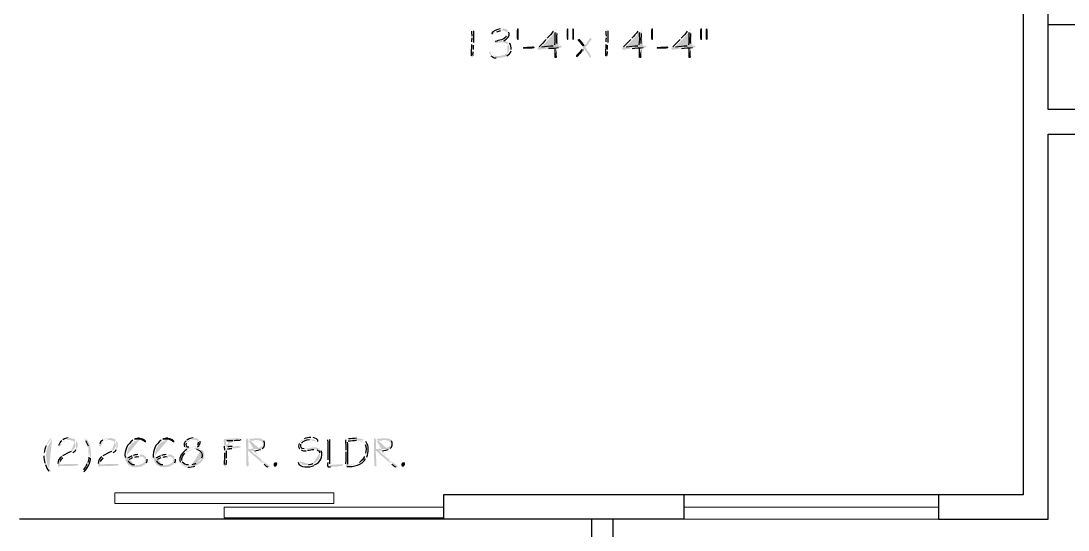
# Model space of a CAD drawing. Header units: inches. Extents: x -167 to 6071, y -6287 to -2731.
# Drawn here: x 879.2 to 1027.3, y -6053.6 to -5981.6 of the extents above; entities that cross this region are included whole.
import ezdxf

# ---------------------------------------------------------------- set-up
doc = ezdxf.new("R2010")
doc.units = ezdxf.units.IN
doc.header["$LTSCALE"] = 96
doc.header["$MEASUREMENT"] = 0
doc.layers.add('Doors', color=5, linetype='Continuous', lineweight=9)
doc.layers.add('PDF_Geometry', color=7, linetype='Continuous', true_color=0x4a4a4a)
doc.layers.add('PDF_Solid Fills', color=7, linetype='Continuous')

msp = doc.modelspace()

# ---------------------------------------------------------------- hatches: boundary and pattern name
at = {"layer": 'PDF_Solid Fills', "transparency": 33554559}
h = msp.add_hatch(color=256, dxfattribs=at)
h.paths.add_polyline_path([(943.05, -5982.71), (942.94, -5982.76), (942.89, -5982.92), (942.89, -5983.03)], flags=0)
h.paths.add_polyline_path([(942.94, -5983.72), (942.94, -5983.94)], flags=0)
h.paths.add_polyline_path([(942.89, -5984.52), (942.89, -5984.9)], flags=0)
h.paths.add_polyline_path([(942.84, -5986.5), (942.84, -5986.66), (942.94, -5986.71), (943.05, -5986.66), (943.1, -5986.6), (943.1, -5986.44)], flags=0)
h.paths.add_polyline_path([(943.16, -5985.86), (943.16, -5985.59)], flags=0)
h.paths.add_polyline_path([(943.16, -5985), (943.16, -5984.74), (943.21, -5984.63)], flags=0)
h.paths.add_polyline_path([(943.21, -5982.98), (943.21, -5982.87), (943.16, -5982.76)], flags=0)
h = msp.add_hatch(color=256, dxfattribs=at)
h.paths.add_polyline_path([(947.21, -5982.66), (946.94, -5982.66)], flags=0)
h.paths.add_polyline_path([(945.72, -5983.4), (945.77, -5983.51), (945.82, -5983.56), (945.88, -5983.56), (945.98, -5983.46), (946.04, -5983.4), (946.09, -5983.3), (946.2, -5983.24), (946.25, -5983.19), (946.36, -5983.14), (946.46, -5983.08)], flags=0)
h.paths.add_polyline_path([(947, -5982.98), (947.16, -5982.92), (948.06, -5982.92), (947.96, -5982.87), (947.85, -5982.76), (947.74, -5982.71), (947.64, -5982.71), (947.53, -5982.66), (947.37, -5982.66)], flags=0)
h = msp.add_hatch(color=256, dxfattribs=at)
h.paths.add_polyline_path([(948.06, -5982.92), (947.26, -5982.92), (947.32, -5982.92), (947.48, -5982.98), (947.58, -5982.98), (947.69, -5983.03), (947.74, -5983.08), (947.8, -5983.08), (947.9, -5983.19), (947.9, -5983.3), (947.96, -5983.4), (947.96, -5983.46), (947.9, -5983.56), (947.9, -5983.67), (947.8, -5983.72)], flags=0)
h.paths.add_polyline_path([(946.25, -5984.47), (946.14, -5984.52), (946.14, -5984.58), (946.2, -5984.68), (946.3, -5984.74), (946.36, -5984.74), (946.46, -5984.68), (946.62, -5984.63), (946.89, -5984.63), (947, -5984.58), (947.21, -5984.58), (948.01, -5984.52), (947.9, -5984.47), (947.8, -5984.47), (947.69, -5984.42), (947.58, -5984.36), (947.42, -5984.36), (947.48, -5984.36)], flags=0)
h.paths.add_polyline_path([(948.17, -5983.14), (948.12, -5983.03)], flags=0)
for points in [[(949.56, -5982.87), (949.56, -5984.2), (949.45, -5984.26), (949.34, -5984.2), (949.34, -5984.1), (949.29, -5984.04), (949.29, -5982.87), (949.34, -5982.71), (949.34, -5982.66), (949.45, -5982.6), (949.56, -5982.66)], [(956.49, -5982.6), (956.38, -5982.66), (956.38, -5982.71), (956.33, -5982.87), (956.33, -5984.04), (956.38, -5984.1), (956.38, -5984.2), (956.49, -5984.26), (956.6, -5984.2), (956.6, -5982.66)], [(957.24, -5982.6), (957.18, -5982.66), (957.13, -5982.71), (957.13, -5984.1), (957.18, -5984.2), (957.24, -5984.26), (957.34, -5984.2), (957.4, -5984.15), (957.4, -5982.76), (957.34, -5982.66)], [(968.54, -5982.87), (968.54, -5984.2), (968.44, -5984.26), (968.33, -5984.2), (968.33, -5984.1), (968.28, -5984.04), (968.28, -5982.87), (968.33, -5982.71), (968.33, -5982.66), (968.44, -5982.6), (968.54, -5982.66)], [(975.37, -5982.6), (975.26, -5982.66), (975.26, -5982.71), (975.21, -5982.87), (975.21, -5984.04), (975.26, -5984.1), (975.26, -5984.2), (975.37, -5984.26), (975.48, -5984.2), (975.48, -5982.66)], [(976.12, -5982.6), (976.06, -5982.66), (976.01, -5982.71), (976.01, -5984.1), (976.06, -5984.2), (976.12, -5984.26), (976.22, -5984.2), (976.28, -5984.15), (976.28, -5982.76), (976.22, -5982.66)], [(959.74, -5983.94), (959.69, -5983.99), (959.64, -5983.99), (959.58, -5984.1), (959.48, -5984.2), (959.42, -5984.36), (959.37, -5984.42), (959.26, -5984.52), (959.21, -5984.63), (959.16, -5984.74), (959.05, -5984.84), (959, -5984.95), (958.94, -5985), (958.89, -5985.11), (958.57, -5985.11), (958.62, -5985.22), (958.68, -5985.32), (958.68, -5985.38), (958.57, -5985.48), (958.84, -5985.54), (958.89, -5985.59), (958.94, -5985.7), (959, -5985.8), (959.1, -5985.86), (959.16, -5985.96), (959.21, -5986.07), (959.26, -5986.18), (959.37, -5986.28), (959.42, -5986.39), (959.53, -5986.55), (959.58, -5986.66), (959.64, -5986.71), (959.74, -5986.71), (959.8, -5986.6), (959.8, -5986.55), (959.74, -5986.44), (959.69, -5986.34), (959.58, -5986.18), (959.58, -5986.12), (959.53, -5986.07), (959.48, -5985.96), (959.42, -5985.91), (959.32, -5985.8), (959.26, -5985.7), (959.21, -5985.59), (959.1, -5985.43), (959, -5985.32), (959.21, -5985.11), (959.26, -5985), (959.37, -5984.9), (959.42, -5984.79), (959.48, -5984.68), (959.53, -5984.63), (959.58, -5984.52), (959.64, -5984.47), (959.69, -5984.36), (959.8, -5984.26), (959.85, -5984.15), (959.85, -5983.99)], [(951.64, -5985.16), (951.53, -5985.16), (951.42, -5985.22), (950.73, -5985.22), (950.62, -5985.27), (950.2, -5985.27), (950.14, -5985.38), (950.2, -5985.48), (951.48, -5985.48), (951.53, -5985.43), (951.69, -5985.43), (951.8, -5985.38), (951.8, -5985.32), (951.74, -5985.22)], [(970.57, -5985.16), (970.46, -5985.16), (970.36, -5985.22), (969.66, -5985.22), (969.56, -5985.27), (969.13, -5985.27), (969.08, -5985.38), (969.13, -5985.48), (970.41, -5985.48), (970.46, -5985.43), (970.62, -5985.43), (970.73, -5985.38), (970.73, -5985.32), (970.68, -5985.22)], [(912.6, -6040.58), (912.17, -6040.58), (912.06, -6040.63), (911.69, -6040.63), (911.53, -6040.68), (911.26, -6040.68), (913.29, -6040.74), (913.24, -6040.68), (913.13, -6040.63), (913.02, -6040.63), (912.86, -6040.58), (912.76, -6040.58)], [(930.68, -6040.58), (930.25, -6040.58), (930.14, -6040.63), (929.77, -6040.63), (929.61, -6040.68), (929.34, -6040.68), (931.37, -6040.74), (931.32, -6040.68), (931.21, -6040.63), (931.1, -6040.63), (930.94, -6040.58), (930.84, -6040.58)], [(920.7, -6041.86), (920.54, -6041.86), (920.38, -6041.91), (920.12, -6041.91), (920.01, -6041.96), (919.9, -6041.96), (919.8, -6042.02), (919.64, -6042.02), (919.53, -6042.07), (919.21, -6042.07), (921.4, -6042.07), (921.29, -6042.02), (921.18, -6041.96), (921.08, -6041.91), (920.97, -6041.91), (920.86, -6041.86)], [(915.1, -6044.58), (915, -6044.58), (914.94, -6044.52), (914.89, -6044.42), (914.89, -6044.2), (914.94, -6044.1), (915.05, -6043.99), (915.32, -6043.99), (915.37, -6044.04), (915.42, -6044.15), (915.42, -6044.2), (915.37, -6044.36), (915.32, -6044.42), (915.32, -6044.47), (915.21, -6044.58)], [(933.18, -6044.58), (933.08, -6044.58), (933.02, -6044.52), (932.97, -6044.42), (932.97, -6044.2), (933.02, -6044.1), (933.13, -6043.99), (933.4, -6043.99), (933.45, -6044.04), (933.5, -6044.15), (933.5, -6044.2), (933.45, -6044.36), (933.4, -6044.42), (933.4, -6044.47), (933.29, -6044.58)], [(887.1, -6044.2), (884.65, -6044.26), (884.38, -6044.26), (884.38, -6044.58), (884.6, -6044.58), (884.65, -6044.52), (887.05, -6044.47), (887.1, -6044.47), (887.21, -6044.42), (887.26, -6044.36), (887.21, -6044.26), (887.21, -6044.2)], [(892.81, -6044.2), (890.36, -6044.26), (890.09, -6044.26), (890.09, -6044.58), (890.3, -6044.58), (890.36, -6044.52), (892.76, -6044.47), (892.81, -6044.47), (892.92, -6044.42), (892.97, -6044.36), (892.92, -6044.26), (892.92, -6044.2)], [(924.49, -6044.26), (923.85, -6044.26), (923.8, -6044.31), (923.21, -6044.31), (923.1, -6044.36), (922.84, -6044.36), (924.7, -6044.36), (924.65, -6044.26), (924.6, -6044.26)]]:
    msp.add_hatch(color=256, dxfattribs=at).paths.add_polyline_path(points)
h = msp.add_hatch(color=256, dxfattribs=at)
h.paths.add_polyline_path([(954.84, -5982.66), (954.73, -5982.71), (954.68, -5982.82), (954.62, -5982.82), (954.57, -5982.92), (954.46, -5983.03)], flags=0)
h.paths.add_polyline_path([(953.61, -5983.99), (953.56, -5984.1), (953.45, -5984.2)], flags=0)
h.paths.add_polyline_path([(952.44, -5985.22), (952.38, -5985.27), (952.28, -5985.32), (952.28, -5985.38), (952.22, -5985.48), (952.28, -5985.59), (952.44, -5985.64), (952.6, -5985.64), (952.65, -5985.59), (952.86, -5985.59), (952.97, -5985.54), (953.18, -5985.54), (953.29, -5985.48), (953.66, -5985.48), (953.77, -5985.43)], flags=0)
h.paths.add_polyline_path([(955.21, -5985.32), (955.48, -5985.32), (952.7, -5985.32), (952.7, -5985.27), (952.81, -5985.22), (952.86, -5985.11), (952.97, -5985.06), (953.08, -5984.95), (953.13, -5984.84), (953.24, -5984.79), (953.29, -5984.68), (953.4, -5984.63), (953.45, -5984.52), (953.56, -5984.42), (953.61, -5984.36), (953.72, -5984.26), (953.82, -5984.15), (953.88, -5984.04), (953.98, -5983.99), (954.04, -5983.88), (954.14, -5983.78), (954.2, -5983.72), (954.3, -5983.62), (954.36, -5983.51), (954.46, -5983.4), (954.52, -5983.35), (954.62, -5983.24), (954.68, -5983.14), (955, -5983.14), (955, -5982.71), (954.94, -5982.71)], flags=0)
h = msp.add_hatch(color=256, dxfattribs=at)
h.paths.add_polyline_path([(955, -5983.14), (954.68, -5983.14), (954.68, -5983.19)], flags=0)
h.paths.add_polyline_path([(954.62, -5984.95), (954.62, -5985.11), (954.46, -5985.11)], flags=0)
h.paths.add_polyline_path([(952.81, -5985.27), (952.7, -5985.32), (955.48, -5985.32), (955.58, -5985.27), (955.64, -5985.22), (955.64, -5985.16), (955.58, -5985.06), (954.94, -5985.06), (954.94, -5984.74)], flags=0)
h.paths.add_polyline_path([(955, -5983.35), (955, -5983.24)], flags=0)
h = msp.add_hatch(color=256, dxfattribs=at)
h.paths.add_polyline_path([(962.04, -5982.71), (961.93, -5982.76), (961.88, -5982.92), (961.88, -5983.03)], flags=0)
h.paths.add_polyline_path([(961.93, -5983.72), (961.93, -5983.94)], flags=0)
h.paths.add_polyline_path([(961.88, -5984.52), (961.88, -5984.9)], flags=0)
h.paths.add_polyline_path([(961.82, -5986.5), (961.82, -5986.66), (961.93, -5986.71), (962.04, -5986.66), (962.09, -5986.6), (962.09, -5986.44)], flags=0)
h.paths.add_polyline_path([(962.14, -5985.86), (962.14, -5985.59)], flags=0)
h.paths.add_polyline_path([(962.14, -5985), (962.14, -5984.74), (962.2, -5984.63)], flags=0)
h.paths.add_polyline_path([(962.2, -5982.98), (962.2, -5982.87), (962.14, -5982.76)], flags=0)
h = msp.add_hatch(color=256, dxfattribs=at)
h.paths.add_polyline_path([(966.78, -5982.66), (966.68, -5982.71), (966.62, -5982.82), (966.57, -5982.82), (966.52, -5982.92), (966.41, -5983.03)], flags=0)
h.paths.add_polyline_path([(965.56, -5983.99), (965.5, -5984.1), (965.4, -5984.2)], flags=0)
h.paths.add_polyline_path([(964.38, -5985.22), (964.33, -5985.27), (964.22, -5985.32), (964.22, -5985.38), (964.17, -5985.48), (964.22, -5985.59), (964.38, -5985.64), (964.54, -5985.64), (964.6, -5985.59), (964.81, -5985.59), (964.92, -5985.54), (965.13, -5985.54), (965.24, -5985.48), (965.61, -5985.48)], flags=0)
h.paths.add_polyline_path([(967.16, -5985.32), (967.42, -5985.32), (964.65, -5985.32), (964.65, -5985.27), (964.76, -5985.22), (964.81, -5985.11), (964.92, -5985.06), (965.02, -5984.95), (965.08, -5984.84), (965.18, -5984.79), (965.24, -5984.68), (965.34, -5984.63), (965.4, -5984.52), (965.5, -5984.42), (965.56, -5984.36), (965.66, -5984.26), (965.77, -5984.15), (965.82, -5984.04), (965.93, -5983.99), (965.98, -5983.88), (966.09, -5983.78), (966.14, -5983.72), (966.25, -5983.62), (966.3, -5983.51), (966.41, -5983.4), (966.46, -5983.35), (966.57, -5983.24), (966.62, -5983.14), (966.94, -5983.14), (966.94, -5982.71), (966.89, -5982.71)], flags=0)
h = msp.add_hatch(color=256, dxfattribs=at)
h.paths.add_polyline_path([(966.94, -5983.14), (966.62, -5983.14), (966.62, -5983.19)], flags=0)
h.paths.add_polyline_path([(966.57, -5984.95), (966.57, -5985.11), (966.41, -5985.11)], flags=0)
h.paths.add_polyline_path([(964.76, -5985.27), (964.65, -5985.32), (967.42, -5985.32), (967.53, -5985.27), (967.58, -5985.22), (967.58, -5985.16), (967.53, -5985.06), (966.89, -5985.06), (966.89, -5984.74)], flags=0)
h.paths.add_polyline_path([(966.94, -5983.35), (966.94, -5983.24)], flags=0)
h = msp.add_hatch(color=256, dxfattribs=at)
h.paths.add_polyline_path([(973.77, -5982.66), (973.66, -5982.71), (973.61, -5982.82), (973.56, -5982.82), (973.5, -5982.92), (973.4, -5983.03)], flags=0)
h.paths.add_polyline_path([(972.54, -5983.99), (972.49, -5984.1), (972.38, -5984.2)], flags=0)
h.paths.add_polyline_path([(971.37, -5985.22), (971.32, -5985.27), (971.21, -5985.32), (971.21, -5985.38), (971.16, -5985.48), (971.21, -5985.59), (971.37, -5985.64), (971.53, -5985.64), (971.58, -5985.59), (971.8, -5985.59), (971.9, -5985.54), (972.12, -5985.54), (972.22, -5985.48), (972.6, -5985.48)], flags=0)
h.paths.add_polyline_path([(974.14, -5985.32), (974.41, -5985.32), (971.64, -5985.32), (971.64, -5985.27), (971.74, -5985.22), (971.8, -5985.11), (971.9, -5985.06), (972.01, -5984.95), (972.06, -5984.84), (972.17, -5984.79), (972.22, -5984.68), (972.33, -5984.63), (972.38, -5984.52), (972.49, -5984.42), (972.54, -5984.36), (972.65, -5984.26), (972.76, -5984.15), (972.81, -5984.04), (972.92, -5983.99), (972.97, -5983.88), (973.08, -5983.78), (973.13, -5983.72), (973.24, -5983.62), (973.29, -5983.51), (973.4, -5983.4), (973.45, -5983.35), (973.56, -5983.24), (973.61, -5983.14), (973.93, -5983.14), (973.93, -5982.71), (973.88, -5982.71)], flags=0)
h = msp.add_hatch(color=256, dxfattribs=at)
h.paths.add_polyline_path([(973.93, -5983.14), (973.61, -5983.14), (973.61, -5983.19)], flags=0)
h.paths.add_polyline_path([(973.56, -5984.95), (973.56, -5985.11), (973.4, -5985.11)], flags=0)
h.paths.add_polyline_path([(971.74, -5985.27), (971.64, -5985.32), (974.41, -5985.32), (974.52, -5985.27), (974.57, -5985.22), (974.57, -5985.16), (974.52, -5985.06), (973.88, -5985.06), (973.88, -5984.74)], flags=0)
h.paths.add_polyline_path([(973.93, -5983.35), (973.93, -5983.24)], flags=0)
h = msp.add_hatch(color=256, dxfattribs=at)
h.paths.add_polyline_path([(948.01, -5984.52), (947.21, -5984.58), (947.42, -5984.58), (947.64, -5984.68), (947.74, -5984.68), (947.85, -5984.74), (947.96, -5984.84), (948.01, -5984.9), (948.12, -5985), (948.17, -5985.11), (948.17, -5985.22), (948.22, -5985.32), (948.22, -5985.59), (948.17, -5985.7), (948.17, -5985.8), (948.12, -5985.91), (948.06, -5985.96), (947.96, -5986.07), (947.85, -5986.12), (947.8, -5986.23), (947.74, -5986.23), (947.64, -5986.28), (947.58, -5986.34), (947.48, -5986.39), (947.37, -5986.39), (947.26, -5986.44), (947.1, -5986.44), (947, -5986.5), (946.62, -5986.5), (947.8, -5986.55), (947.9, -5986.5)], flags=0)
h.paths.add_polyline_path([(948.49, -5985.8), (948.49, -5985.59)], flags=0)
h.paths.add_polyline_path([(948.22, -5984.74), (948.17, -5984.68), (948.12, -5984.63)], flags=0)
h = msp.add_hatch(color=256, dxfattribs=at)
h.paths.add_polyline_path([(957.98, -5984.1), (957.93, -5984.15), (957.88, -5984.26), (957.88, -5984.31), (958.2, -5984.63), (958.25, -5984.74), (958.36, -5984.84), (958.41, -5984.95), (958.52, -5985.06), (958.57, -5985.11), (958.89, -5985.11), (958.84, -5985.06)], flags=0)
h.paths.add_polyline_path([(958.09, -5984.15), (958.04, -5984.15)], flags=0)
h = msp.add_hatch(color=256, dxfattribs=at)
h.paths.add_polyline_path([(945.56, -5985.86), (945.45, -5985.91), (945.4, -5985.91), (945.4, -5986.12), (945.45, -5986.23), (945.45, -5986.34), (945.56, -5986.39), (945.61, -5986.5)], flags=0)
h.paths.add_polyline_path([(946.36, -5986.76), (946.46, -5986.82), (946.78, -5986.82), (946.89, -5986.76), (947.16, -5986.76), (947.26, -5986.71), (947.37, -5986.71), (947.53, -5986.66), (947.64, -5986.66), (947.69, -5986.6), (947.8, -5986.55), (946.62, -5986.5), (946.25, -5986.5), (945.93, -5986.34), (945.88, -5986.23), (945.77, -5986.18), (945.72, -5986.07), (945.72, -5986.02), (945.61, -5985.91)], flags=0)
h = msp.add_hatch(color=256, dxfattribs=at)
h.paths.add_polyline_path([(954.94, -5985.38), (954.68, -5985.38), (954.68, -5985.43)], flags=0)
h.paths.add_polyline_path([(954.68, -5986.71), (954.73, -5986.82), (954.84, -5986.82), (954.94, -5986.76), (955, -5986.6), (954.94, -5986.5), (954.94, -5985.48)], flags=0)
h = msp.add_hatch(color=256, dxfattribs=at)
h.paths.add_polyline_path([(958.57, -5985.48), (958.52, -5985.54)], flags=0)
h.paths.add_polyline_path([(957.72, -5986.44), (957.66, -5986.55), (957.72, -5986.66), (957.82, -5986.66), (957.93, -5986.6), (958.14, -5986.39), (958.2, -5986.28), (958.3, -5986.23), (958.36, -5986.18), (958.41, -5986.07), (958.52, -5985.96), (958.57, -5985.86), (958.68, -5985.8), (958.78, -5985.64), (958.84, -5985.54)], flags=0)
h = msp.add_hatch(color=256, dxfattribs=at)
h.paths.add_polyline_path([(966.89, -5985.38), (966.62, -5985.38), (966.62, -5985.43)], flags=0)
h.paths.add_polyline_path([(966.62, -5986.71), (966.68, -5986.82), (966.78, -5986.82), (966.89, -5986.76), (966.94, -5986.6), (966.89, -5986.5), (966.89, -5985.48)], flags=0)
h = msp.add_hatch(color=256, dxfattribs=at)
h.paths.add_polyline_path([(973.88, -5985.38), (973.61, -5985.38), (973.61, -5985.43)], flags=0)
h.paths.add_polyline_path([(973.61, -5986.71), (973.66, -5986.82), (973.77, -5986.82), (973.88, -5986.76), (973.93, -5986.6), (973.88, -5986.5), (973.88, -5985.48)], flags=0)
h = msp.add_hatch(color=256, dxfattribs=at)
h.paths.add_polyline_path([(883.53, -6040.52), (883.48, -6040.52), (883.42, -6040.58), (883.32, -6040.63), (883.21, -6040.74), (883.16, -6040.79), (883.1, -6040.9), (883.05, -6040.95), (883, -6041.06), (882.89, -6041.16), (882.84, -6041.32), (882.78, -6041.38), (882.73, -6041.48), (882.73, -6041.64)], flags=0)
h.paths.add_polyline_path([(882.46, -6042.6), (882.41, -6042.71), (882.41, -6043.08)], flags=0)
h.paths.add_polyline_path([(882.57, -6044.1), (882.57, -6044.2), (882.62, -6044.31)], flags=0)
h.paths.add_polyline_path([(883.1, -6045.22), (883.21, -6045.32), (883.37, -6045.32), (883.37, -6045.16), (883.32, -6045.06), (883.21, -6044.95), (883.16, -6044.84), (883.1, -6044.79), (883.05, -6044.63), (883, -6044.52), (882.94, -6044.42), (882.94, -6044.31), (882.89, -6044.2), (882.84, -6044.1), (882.84, -6043.99), (882.78, -6043.88), (882.78, -6043.78), (882.73, -6043.67), (882.73, -6043.3), (882.68, -6043.19), (882.68, -6042.87), (882.73, -6042.76), (882.73, -6042.5), (882.78, -6042.39), (882.78, -6042.28), (882.84, -6042.18), (882.84, -6042.02), (882.89, -6042.02), (882.89, -6041.91), (882.94, -6041.8), (883, -6041.7), (883.05, -6041.59), (883.1, -6041.48), (883.16, -6041.38), (883.21, -6041.27), (883.26, -6041.16), (883.37, -6041.06), (883.42, -6040.95), (883.53, -6040.84), (883.58, -6040.74), (883.64, -6040.63), (883.58, -6040.58)], flags=0)
h = msp.add_hatch(color=256, dxfattribs=at)
h.paths.add_polyline_path([(886.84, -6040.84), (885.98, -6040.84), (886.2, -6040.84), (886.3, -6040.9), (886.41, -6040.9), (886.52, -6040.95), (886.62, -6041), (886.62, -6041.06), (886.73, -6041.11), (886.78, -6041.22), (886.84, -6041.32), (886.84, -6041.43), (886.89, -6041.54), (886.84, -6041.64), (886.84, -6041.75), (886.78, -6041.86), (886.73, -6041.96), (886.73, -6042.02), (886.62, -6042.12), (886.57, -6042.18), (886.46, -6042.28), (886.36, -6042.34), (886.36, -6042.39), (886.25, -6042.44)], flags=0)
h.paths.add_polyline_path([(885.02, -6043.08), (884.97, -6043.08), (884.92, -6043.19)], flags=0)
h.paths.add_polyline_path([(884.38, -6044.15), (884.38, -6044.26), (884.65, -6044.26), (884.65, -6044.15), (884.7, -6043.99), (884.7, -6043.88)], flags=0)
h.paths.add_polyline_path([(885.08, -6043.35), (885.18, -6043.3), (885.29, -6043.24), (885.4, -6043.14), (885.5, -6043.14), (885.61, -6043.08), (885.72, -6043.03), (885.77, -6042.98), (885.93, -6042.92), (886.04, -6042.87), (886.2, -6042.76), (886.3, -6042.71), (886.41, -6042.66), (886.52, -6042.6)], flags=0)
h.paths.add_polyline_path([(886.94, -6042.18), (887, -6042.07), (887.05, -6042.02), (887.1, -6041.91), (887.16, -6041.8), (887.16, -6041.32), (887.1, -6041.16), (887.05, -6041.11), (887, -6041), (886.94, -6040.9)], flags=0)
h = msp.add_hatch(color=256, dxfattribs=at)
h.paths.add_polyline_path([(885.98, -6040.52), (885.82, -6040.52)], flags=0)
h.paths.add_polyline_path([(885.08, -6040.79), (885.02, -6040.84), (884.92, -6040.95)], flags=0)
h.paths.add_polyline_path([(884.49, -6041.59), (884.54, -6041.7), (884.65, -6041.75), (884.81, -6041.59), (884.81, -6041.54), (884.86, -6041.43), (884.92, -6041.38), (884.92, -6041.32), (884.97, -6041.27), (885.08, -6041.16), (885.18, -6041.11), (885.24, -6041), (885.34, -6040.95), (885.4, -6040.95), (885.61, -6040.84), (886.84, -6040.84), (886.78, -6040.74), (886.57, -6040.63), (886.46, -6040.63), (886.36, -6040.58), (886.25, -6040.58), (886.09, -6040.52)], flags=0)
h = msp.add_hatch(color=256, dxfattribs=at)
h.paths.add_polyline_path([(888.22, -6040.52), (888.17, -6040.58), (888.12, -6040.63), (888.17, -6040.68), (888.22, -6040.84), (888.28, -6040.9)], flags=0)
h.paths.add_polyline_path([(888.65, -6041.64), (888.65, -6041.75), (888.7, -6041.91), (888.7, -6041.96), (888.76, -6042.07), (888.76, -6042.28), (888.81, -6042.44), (888.81, -6043.14), (888.76, -6043.24)], flags=0)
h.paths.add_polyline_path([(888.6, -6043.99), (888.54, -6044.1), (888.49, -6044.2)], flags=0)
h.paths.add_polyline_path([(888.01, -6045.06), (887.9, -6045.16), (887.9, -6045.32), (888.06, -6045.32)], flags=0)
h.paths.add_polyline_path([(889.02, -6043.4), (889.08, -6043.24), (889.08, -6042.28), (889.02, -6042.18), (889.02, -6042.07), (888.97, -6041.91), (888.97, -6041.75), (888.92, -6041.64), (888.86, -6041.54), (888.86, -6041.43), (888.81, -6041.32), (888.76, -6041.22), (888.7, -6041.11), (888.65, -6040.95), (888.54, -6040.84), (888.49, -6040.79), (888.44, -6040.68), (888.33, -6040.58)], flags=0)
h = msp.add_hatch(color=256, dxfattribs=at)
h.paths.add_polyline_path([(892.54, -6040.84), (891.69, -6040.84), (891.9, -6040.84), (892.01, -6040.9), (892.12, -6040.9), (892.33, -6041), (892.33, -6041.06), (892.44, -6041.11), (892.49, -6041.22), (892.54, -6041.32), (892.54, -6041.43), (892.6, -6041.54), (892.54, -6041.64), (892.54, -6041.75), (892.49, -6041.86), (892.44, -6041.96), (892.44, -6042.02), (892.33, -6042.12), (892.28, -6042.18), (892.17, -6042.28), (892.06, -6042.34), (892.06, -6042.39), (891.96, -6042.44)], flags=0)
h.paths.add_polyline_path([(890.73, -6043.08), (890.68, -6043.08), (890.62, -6043.19)], flags=0)
h.paths.add_polyline_path([(890.09, -6044.15), (890.09, -6044.26), (890.36, -6044.26), (890.36, -6044.15), (890.41, -6043.99), (890.41, -6043.88)], flags=0)
h.paths.add_polyline_path([(890.78, -6043.35), (891, -6043.24), (891.1, -6043.14), (891.21, -6043.14), (891.32, -6043.08), (891.42, -6043.03), (891.48, -6042.98), (891.64, -6042.92), (891.74, -6042.87), (891.9, -6042.76), (892.01, -6042.71), (892.22, -6042.6)], flags=0)
h.paths.add_polyline_path([(892.65, -6042.18), (892.7, -6042.07), (892.76, -6042.02), (892.81, -6041.91), (892.86, -6041.8), (892.86, -6041.32), (892.81, -6041.16), (892.76, -6041.11), (892.7, -6041), (892.65, -6040.9)], flags=0)
h = msp.add_hatch(color=256, dxfattribs=at)
h.paths.add_polyline_path([(891.69, -6040.52), (891.53, -6040.52), (891.37, -6040.58), (891.26, -6040.58), (891.16, -6040.63), (891.05, -6040.63), (891, -6040.68), (890.78, -6040.79), (890.73, -6040.84)], flags=0)
h.paths.add_polyline_path([(890.3, -6041.38), (890.25, -6041.48), (890.2, -6041.59), (890.25, -6041.7), (890.36, -6041.75), (890.41, -6041.7), (890.52, -6041.59), (890.52, -6041.54), (890.57, -6041.43), (890.62, -6041.38), (890.62, -6041.32), (890.68, -6041.27), (890.78, -6041.16), (890.89, -6041.11), (890.94, -6041), (891.05, -6040.95), (891.1, -6040.95), (891.32, -6040.84), (892.54, -6040.84), (892.49, -6040.74), (892.28, -6040.63), (892.17, -6040.63), (892.06, -6040.58), (891.96, -6040.58), (891.8, -6040.52)], flags=0)
h = msp.add_hatch(color=256, dxfattribs=at)
h.paths.add_polyline_path([(895.1, -6040.79), (895, -6040.84)], flags=0)
h.paths.add_polyline_path([(893.88, -6043.3), (893.88, -6043.4), (894.2, -6043.4), (894.2, -6043.24), (894.14, -6043.14), (894.14, -6042.66), (894.2, -6042.55), (894.2, -6042.44), (894.25, -6042.34), (894.25, -6042.18), (894.3, -6042.07), (894.41, -6041.86), (894.52, -6041.75), (894.62, -6041.54), (894.73, -6041.48), (894.78, -6041.38), (894.89, -6041.27), (895, -6041.22), (895.1, -6041.11), (895.16, -6041.06), (895.37, -6040.95), (895.53, -6040.9), (895.64, -6040.84), (895.74, -6040.84), (895.85, -6040.79), (895.96, -6040.79)], flags=0)
h = msp.add_hatch(color=256, dxfattribs=at)
h.paths.add_polyline_path([(895.96, -6040.52), (895.9, -6040.52)], flags=0)
h.paths.add_polyline_path([(895.21, -6040.74), (895.1, -6040.79), (896.06, -6040.79), (896.49, -6041), (896.6, -6041.11), (896.65, -6041.11), (896.7, -6041.16), (896.86, -6041.16), (896.86, -6040.95), (896.81, -6040.9), (896.6, -6040.68), (896.54, -6040.68), (896.33, -6040.58), (896.22, -6040.58), (896.12, -6040.52)], flags=0)
h = msp.add_hatch(color=256, dxfattribs=at)
h.paths.add_polyline_path([(899.1, -6040.79), (899, -6040.84)], flags=0)
h.paths.add_polyline_path([(897.88, -6043.3), (897.88, -6043.4), (898.2, -6043.4), (898.2, -6043.24), (898.14, -6043.14), (898.14, -6042.66), (898.2, -6042.55), (898.2, -6042.44), (898.25, -6042.34), (898.25, -6042.18), (898.3, -6042.07), (898.41, -6041.86), (898.52, -6041.75), (898.62, -6041.54), (898.73, -6041.48), (898.78, -6041.38), (898.89, -6041.27), (899, -6041.22), (899.1, -6041.11), (899.16, -6041.06), (899.37, -6040.95), (899.53, -6040.9), (899.64, -6040.84), (899.74, -6040.84), (899.85, -6040.79), (899.96, -6040.79)], flags=0)
h = msp.add_hatch(color=256, dxfattribs=at)
h.paths.add_polyline_path([(899.96, -6040.52), (899.9, -6040.52)], flags=0)
h.paths.add_polyline_path([(899.21, -6040.74), (899.1, -6040.79), (900.06, -6040.79), (900.49, -6041), (900.6, -6041.11), (900.65, -6041.11), (900.7, -6041.16), (900.86, -6041.16), (900.86, -6040.95), (900.81, -6040.9), (900.6, -6040.68), (900.54, -6040.68), (900.33, -6040.58), (900.22, -6040.58), (900.12, -6040.52)], flags=0)
h = msp.add_hatch(color=256, dxfattribs=at)
h.paths.add_polyline_path([(904.33, -6040.79), (903.58, -6040.79), (903.74, -6040.79), (903.85, -6040.84), (903.96, -6040.84), (904.06, -6040.9), (904.06, -6040.95), (904.17, -6041), (904.22, -6041.11)], flags=0)
h.paths.add_polyline_path([(904.12, -6041.54), (904.01, -6041.59), (903.9, -6041.7), (903.8, -6041.75), (903.69, -6041.8), (903.58, -6041.8), (903.37, -6041.91), (902.36, -6041.91), (902.41, -6041.96), (902.52, -6042.02), (902.62, -6042.07), (902.78, -6042.12), (902.73, -6042.12), (902.62, -6042.18)], flags=0)
h.paths.add_polyline_path([(901.66, -6043.94, 0.291201), (902.78, -6044.68)], flags=0)
h.paths.add_polyline_path([(903.74, -6044.52), (903.85, -6044.47), (903.9, -6044.47), (904.01, -6044.42), (902.94, -6044.36), (902.84, -6044.36)], flags=0)
h.paths.add_polyline_path([(901.98, -6043.94), (901.93, -6043.83), (901.93, -6043.72)], flags=0)
h.paths.add_polyline_path([(902.36, -6042.71), (902.46, -6042.6), (902.57, -6042.55), (902.57, -6042.5), (903.1, -6042.23), (903.16, -6042.23), (903.26, -6042.18), (903.42, -6042.12), (903.64, -6042.12), (903.8, -6042.07), (904.6, -6042.07), (904.49, -6042.02), (904.38, -6042.02), (904.28, -6041.96), (904.12, -6041.91), (904.01, -6041.91), (904.12, -6041.8)], flags=0)
h.paths.add_polyline_path([(904.49, -6041), (904.44, -6040.9)], flags=0)
h = msp.add_hatch(color=256, dxfattribs=at)
h.paths.add_polyline_path([(903.64, -6040.52), (903.53, -6040.52)], flags=0)
h.paths.add_polyline_path([(902.62, -6040.84), (902.57, -6040.84), (902.52, -6040.95)], flags=0)
h.paths.add_polyline_path([(902.3, -6041.8), (902.36, -6041.91), (903.1, -6041.91), (903, -6041.91), (902.89, -6041.86)], flags=0)
h.paths.add_polyline_path([(902.57, -6041.27), (902.62, -6041.16), (902.73, -6041.11), (902.84, -6041), (902.89, -6040.95), (903, -6040.9), (903.1, -6040.9), (903.21, -6040.84), (903.37, -6040.84), (903.48, -6040.79), (904.33, -6040.79), (904.28, -6040.74), (904.17, -6040.68), (904.12, -6040.63), (904.01, -6040.58), (903.85, -6040.58), (903.74, -6040.52)], flags=0)
h = msp.add_hatch(color=256, dxfattribs=at)
h.paths.add_polyline_path([(910.25, -6040.52), (910.04, -6040.52), (909.98, -6040.58), (909.34, -6040.58), (909.24, -6040.63), (908.28, -6040.63), (908.17, -6040.68), (907.9, -6040.68), (907.9, -6040.74), (907.85, -6040.84), (907.85, -6041.11), (907.9, -6041.22), (907.9, -6041.7)], flags=0)
h.paths.add_polyline_path([(907.96, -6042.28), (907.96, -6042.66)], flags=0)
h.paths.add_polyline_path([(907.9, -6044.31), (907.9, -6044.52), (908.01, -6044.58), (908.06, -6044.58), (908.12, -6044.47), (908.17, -6044.36)], flags=0)
h.paths.add_polyline_path([(908.22, -6043.67), (908.22, -6043.4)], flags=0)
h.paths.add_polyline_path([(908.22, -6042.34), (908.22, -6042.07), (908.38, -6042.07)], flags=0)
h.paths.add_polyline_path([(908.97, -6042.02), (909.45, -6042.02), (909.61, -6041.96), (909.88, -6041.96), (910.04, -6041.91), (910.09, -6041.91), (910.2, -6041.86), (910.25, -6041.86), (910.25, -6041.8), (908.22, -6041.8), (908.17, -6041.75), (908.17, -6041.06), (908.12, -6040.95), (908.22, -6040.95), (908.28, -6040.9)], flags=0)
h.paths.add_polyline_path([(909.13, -6040.9), (909.34, -6040.9)], flags=0)
h.paths.add_polyline_path([(910.3, -6040.74), (910.36, -6040.74), (910.41, -6040.68), (910.36, -6040.58)], flags=0)
h = msp.add_hatch(color=256, dxfattribs=at)
h.paths.add_polyline_path([(911.16, -6040.58), (911.05, -6040.63), (911, -6040.74), (911.05, -6044.36), (911.05, -6044.42), (911.1, -6044.52), (911.21, -6044.58), (911.32, -6044.52), (911.37, -6044.42), (911.37, -6044.36), (911.26, -6042.34), (912.22, -6042.34)], flags=0)
h.paths.add_polyline_path([(913.02, -6042.18), (913.08, -6042.12), (911.32, -6042.12), (911.32, -6040.95), (911.58, -6040.95), (911.74, -6040.9), (912.12, -6040.9), (912.22, -6040.84), (912.6, -6040.84), (913.4, -6040.79), (913.29, -6040.74), (911.26, -6040.68), (911.26, -6040.58)], flags=0)
h = msp.add_hatch(color=256, dxfattribs=at)
h.paths.add_polyline_path([(913.4, -6040.79), (912.6, -6040.84), (912.7, -6040.84), (912.86, -6040.9), (912.97, -6040.9), (913.08, -6040.95), (913.13, -6041), (913.24, -6041.06), (913.29, -6041.16), (913.34, -6041.27), (913.34, -6041.48), (913.29, -6041.59), (913.24, -6041.64), (913.18, -6041.75), (913.13, -6041.8), (913.02, -6041.86), (912.86, -6041.91), (912.86, -6041.96), (912.7, -6041.96), (912.6, -6042.02), (912.38, -6042.02), (912.28, -6042.07), (911.74, -6042.07), (911.64, -6042.12), (911.32, -6042.12), (913.18, -6042.12), (913.18, -6042.07), (913.29, -6042.02)], flags=0)
h.paths.add_polyline_path([(913.5, -6040.95), (913.45, -6040.84)], flags=0)
h = msp.add_hatch(color=256, dxfattribs=at)
h.paths.add_polyline_path([(919.16, -6040.68), (919.05, -6040.74), (918.94, -6040.84), (918.73, -6040.95), (918.68, -6041.06), (918.62, -6041.16), (918.52, -6041.22), (918.52, -6041.32)], flags=0)
h.paths.add_polyline_path([(918.57, -6042.07), (918.62, -6042.18), (918.68, -6042.18), (918.78, -6042.23)], flags=0)
h.paths.add_polyline_path([(919.48, -6042.34), (919.58, -6042.34), (919.69, -6042.28)], flags=0)
h.paths.add_polyline_path([(920.6, -6042.18), (920.7, -6042.12), (921.45, -6042.12), (921.4, -6042.07), (919.21, -6042.07)], flags=0)
h.paths.add_polyline_path([(918.73, -6041.43), (918.78, -6041.32), (918.84, -6041.27)], flags=0)
h.paths.add_polyline_path([(919.96, -6040.74), (920.22, -6040.74)], flags=0)
h = msp.add_hatch(color=256, dxfattribs=at)
h.paths.add_polyline_path([(920.22, -6040.47), (920.17, -6040.47)], flags=0)
h.paths.add_polyline_path([(919.21, -6040.68), (919.16, -6040.68), (920.22, -6040.74), (920.38, -6040.74), (920.49, -6040.79), (920.6, -6040.79), (920.81, -6040.9), (920.92, -6041), (920.97, -6041), (920.97, -6041.06), (921.08, -6041.11), (921.13, -6041.06)], flags=0)
h.paths.add_polyline_path([(920.49, -6040.47), (920.33, -6040.47)], flags=0)
h = msp.add_hatch(color=256, dxfattribs=at)
h.paths.add_polyline_path([(922.68, -6040.58), (922.57, -6040.63), (922.52, -6040.79)], flags=0)
h.paths.add_polyline_path([(922.57, -6043.62), (922.57, -6043.99)], flags=0)
h.paths.add_polyline_path([(922.94, -6044.63), (923.16, -6044.63), (923.32, -6044.58), (924.01, -6044.58), (924.12, -6044.52), (924.49, -6044.52), (924.6, -6044.47), (924.65, -6044.47), (924.7, -6044.36), (922.84, -6044.36), (922.84, -6044.2)], flags=0)
h.paths.add_polyline_path([(922.84, -6040.74), (922.78, -6040.63)], flags=0)
h = msp.add_hatch(color=256, dxfattribs=at)
h.paths.add_polyline_path([(925.24, -6040.58), (925.18, -6040.58), (925.08, -6040.63), (925.08, -6040.79)], flags=0)
h.paths.add_polyline_path([(925.13, -6042.28), (925.13, -6042.5)], flags=0)
h.paths.add_polyline_path([(925.08, -6044.2), (925.08, -6044.31), (925.4, -6044.31), (925.4, -6044.26)], flags=0)
h.paths.add_polyline_path([(925.34, -6041.11), (925.34, -6041), (925.45, -6040.95)], flags=0)
h.paths.add_polyline_path([(926.62, -6040.84), (927.69, -6040.84), (927.58, -6040.79), (927.53, -6040.74), (925.34, -6040.68), (925.29, -6040.63)], flags=0)
h = msp.add_hatch(color=256, dxfattribs=at)
h.paths.add_polyline_path([(927.69, -6040.84), (926.62, -6040.84), (926.68, -6040.84), (926.84, -6040.9), (926.94, -6040.9)], flags=0)
h.paths.add_polyline_path([(927.74, -6041.27, 0.210954), (926.94, -6040.9)], flags=0)
h.paths.add_polyline_path([(927.74, -6041.27), (927.85, -6041.48)], flags=0)
h.paths.add_polyline_path([(927.9, -6042.71), (927.9, -6042.82), (927.85, -6042.92), (927.8, -6043.03), (927.74, -6043.14)], flags=0)
h.paths.add_polyline_path([(927.05, -6043.99), (926.94, -6044.04), (926.84, -6044.04), (926.73, -6044.1), (926.57, -6044.15), (926.46, -6044.2), (926.25, -6044.2), (926.14, -6044.26), (925.93, -6044.26), (925.77, -6044.31), (925.08, -6044.31), (925.13, -6044.47), (925.13, -6044.52), (925.24, -6044.58)], flags=0)
h.paths.add_polyline_path([(927.9, -6043.46), (927.96, -6043.35), (928.01, -6043.35), (928.06, -6043.24)], flags=0)
h.paths.add_polyline_path([(927.96, -6041.06), (927.85, -6041), (927.85, -6040.95), (927.8, -6040.9)], flags=0)
h = msp.add_hatch(color=256, dxfattribs=at)
h.paths.add_polyline_path([(926.68, -6040.58), (926.62, -6040.58)], flags=0)
h.paths.add_polyline_path([(925.5, -6040.68), (925.34, -6040.68), (927.53, -6040.74), (927.42, -6040.68), (927.32, -6040.68), (927.16, -6040.63), (926.94, -6040.63), (926.78, -6040.58)], flags=0)
h = msp.add_hatch(color=256, dxfattribs=at)
h.paths.add_polyline_path([(929.24, -6040.58), (929.13, -6040.63), (929.08, -6040.74), (929.13, -6044.36), (929.13, -6044.42), (929.18, -6044.52), (929.29, -6044.58), (929.4, -6044.52), (929.45, -6044.42), (929.45, -6044.36), (929.34, -6042.34), (930.3, -6042.34)], flags=0)
h.paths.add_polyline_path([(931.1, -6042.18), (931.16, -6042.12), (929.4, -6042.12), (929.4, -6040.95), (929.66, -6040.95), (929.82, -6040.9), (930.2, -6040.9), (930.3, -6040.84), (930.68, -6040.84), (931.48, -6040.79), (931.37, -6040.74), (929.34, -6040.68), (929.34, -6040.58)], flags=0)
h = msp.add_hatch(color=256, dxfattribs=at)
h.paths.add_polyline_path([(931.48, -6040.79), (930.68, -6040.84), (930.78, -6040.84), (930.94, -6040.9), (931.05, -6040.9), (931.16, -6040.95), (931.21, -6041), (931.32, -6041.06), (931.37, -6041.16), (931.42, -6041.27), (931.42, -6041.48), (931.37, -6041.59), (931.32, -6041.64), (931.26, -6041.75), (931.21, -6041.8), (931.1, -6041.86), (930.94, -6041.91), (930.94, -6041.96), (930.78, -6041.96), (930.68, -6042.02), (930.46, -6042.02), (930.36, -6042.07), (929.82, -6042.07), (929.72, -6042.12), (929.4, -6042.12), (931.26, -6042.12), (931.26, -6042.07), (931.37, -6042.02)], flags=0)
h.paths.add_polyline_path([(931.58, -6040.95), (931.53, -6040.84)], flags=0)
h = msp.add_hatch(color=256, dxfattribs=at)
h.paths.add_polyline_path([(904.6, -6042.07), (903.8, -6042.07), (903.9, -6042.12), (904.01, -6042.12)], flags=0)
h.paths.add_polyline_path([(904.7, -6043.4), (904.65, -6043.51), (904.6, -6043.56), (904.54, -6043.62), (904.49, -6043.72), (904.38, -6043.83), (904.28, -6043.88), (904.17, -6043.99), (904.12, -6043.99), (904.01, -6044.1), (903.9, -6044.15)], flags=0)
h.paths.add_polyline_path([(903.32, -6044.36), (902.94, -6044.36), (904.01, -6044.42), (904.12, -6044.36), (904.22, -6044.31), (904.28, -6044.2), (904.38, -6044.15), (904.49, -6044.1), (904.6, -6043.99), (904.65, -6043.94), (904.7, -6043.83), (904.81, -6043.78), (904.86, -6043.67), (904.92, -6043.56), (904.97, -6043.46), (905.02, -6043.35), (905.08, -6043.19), (905.08, -6042.76), (905.02, -6042.66), (905.02, -6042.55), (904.97, -6042.44), (904.86, -6042.34), (904.81, -6042.28), (904.76, -6042.23), (904.65, -6042.18)], flags=0)
h = msp.add_hatch(color=256, dxfattribs=at)
h.paths.add_polyline_path([(910.09, -6041.64), (909.93, -6041.7), (909.4, -6041.7), (909.29, -6041.75), (909.02, -6041.75)], flags=0)
h.paths.add_polyline_path([(908.44, -6041.8), (908.22, -6041.8), (910.25, -6041.8), (910.25, -6041.7), (910.2, -6041.7)], flags=0)
h = msp.add_hatch(color=256, dxfattribs=at)
h.paths.add_polyline_path([(912.22, -6042.34), (911.26, -6042.34), (911.37, -6042.39), (911.58, -6042.6), (911.69, -6042.66), (911.8, -6042.76), (911.9, -6042.87), (911.96, -6042.92), (912.06, -6043.03), (912.17, -6043.08), (912.28, -6043.19), (912.33, -6043.24), (912.44, -6043.35), (912.54, -6043.4), (912.6, -6043.51), (912.81, -6043.62), (912.86, -6043.72), (912.97, -6043.78), (913.02, -6043.83), (913.13, -6043.88), (913.18, -6043.99), (913.29, -6044.04), (913.4, -6044.1), (913.56, -6044.26)], flags=0)
h.paths.add_polyline_path([(914.09, -6044.63), (914.14, -6044.68), (914.3, -6044.68), (914.36, -6044.58), (914.3, -6044.47), (914.2, -6044.42), (914.09, -6044.31), (913.98, -6044.26), (913.82, -6044.1), (913.72, -6044.04), (913.61, -6043.99), (913.56, -6043.88), (913.34, -6043.78), (913.24, -6043.67), (913.13, -6043.62), (913.08, -6043.51), (912.97, -6043.46), (912.86, -6043.4), (912.81, -6043.3), (912.7, -6043.24), (912.65, -6043.19), (912.54, -6043.08), (912.49, -6043.03), (912.38, -6042.92), (912.28, -6042.87), (912.17, -6042.76), (912.06, -6042.71), (912.01, -6042.6), (911.9, -6042.55), (911.69, -6042.34), (912.06, -6042.34)], flags=0)
h = msp.add_hatch(color=256, dxfattribs=at)
h.paths.add_polyline_path([(921.45, -6042.12), (920.7, -6042.12), (920.86, -6042.18), (920.97, -6042.18), (921.08, -6042.23)], flags=0)
h.paths.add_polyline_path([(921.4, -6042.66), (921.45, -6042.76), (921.45, -6042.98), (921.4, -6043.08), (921.4, -6043.3), (921.34, -6043.4), (921.29, -6043.51), (921.24, -6043.62), (921.13, -6043.72), (921.08, -6043.78), (920.97, -6043.88), (920.86, -6043.94), (920.81, -6043.99), (920.76, -6044.04), (920.65, -6044.1), (920.54, -6044.15), (920.44, -6044.2)], flags=0)
h.paths.add_polyline_path([(919.85, -6044.36), (919.48, -6044.36), (920.7, -6044.36)], flags=0)
h.paths.add_polyline_path([(921.61, -6042.34), (921.5, -6042.23)], flags=0)
h = msp.add_hatch(color=256, dxfattribs=at)
h.paths.add_polyline_path([(930.3, -6042.34), (929.34, -6042.34), (929.45, -6042.39), (929.66, -6042.6), (929.77, -6042.66), (929.88, -6042.76), (929.98, -6042.87), (930.04, -6042.92), (930.14, -6043.03), (930.25, -6043.08), (930.36, -6043.19), (930.41, -6043.24), (930.52, -6043.35), (930.62, -6043.4), (930.68, -6043.51), (930.89, -6043.62), (930.94, -6043.72), (931.05, -6043.78), (931.1, -6043.83), (931.21, -6043.88), (931.26, -6043.99), (931.37, -6044.04), (931.48, -6044.1), (931.64, -6044.26)], flags=0)
h.paths.add_polyline_path([(932.17, -6044.63), (932.22, -6044.68), (932.38, -6044.68), (932.44, -6044.58), (932.38, -6044.47), (932.28, -6044.42), (932.17, -6044.31), (932.06, -6044.26), (931.96, -6044.15), (931.9, -6044.1), (931.8, -6044.04), (931.69, -6043.99), (931.64, -6043.88), (931.42, -6043.78), (931.32, -6043.67), (931.21, -6043.62), (931.16, -6043.51), (930.94, -6043.4), (930.89, -6043.3), (930.78, -6043.24), (930.73, -6043.19), (930.46, -6042.92), (930.36, -6042.87), (930.25, -6042.76), (930.14, -6042.71), (930.09, -6042.6), (929.98, -6042.55), (929.77, -6042.34), (930.14, -6042.34)], flags=0)
h = msp.add_hatch(color=256, dxfattribs=at)
h.paths.add_polyline_path([(895.9, -6042.87), (895.69, -6042.87)], flags=0)
h.paths.add_polyline_path([(895.05, -6043.03), (895, -6043.03), (894.89, -6043.08)], flags=0)
h.paths.add_polyline_path([(894.3, -6043.35), (894.2, -6043.4), (893.88, -6043.4), (893.93, -6043.56), (893.93, -6043.67), (893.98, -6043.78), (894.04, -6043.88), (894.09, -6043.99), (894.14, -6044.04), (894.2, -6044.15), (894.3, -6044.26), (894.36, -6044.36), (894.46, -6044.42), (895.37, -6044.42), (895.21, -6044.36)], flags=0)
h.paths.add_polyline_path([(894.36, -6043.78), (894.3, -6043.67), (894.36, -6043.62), (894.46, -6043.56)], flags=0)
h.paths.add_polyline_path([(895, -6043.3), (895.1, -6043.3), (895.26, -6043.24)], flags=0)
h.paths.add_polyline_path([(895.85, -6043.19), (895.96, -6043.14), (896.81, -6043.14), (896.7, -6043.08), (896.6, -6043.03), (896.54, -6042.98), (896.44, -6042.92), (896.28, -6042.92), (896.17, -6042.87), (896.06, -6042.87)], flags=0)
h = msp.add_hatch(color=256, dxfattribs=at)
h.paths.add_polyline_path([(896.81, -6043.14), (895.96, -6043.14), (896.06, -6043.19), (896.33, -6043.19), (896.44, -6043.24), (896.49, -6043.3), (896.6, -6043.35), (896.65, -6043.46), (896.7, -6043.56), (896.7, -6043.83), (896.65, -6043.94), (896.54, -6043.99), (896.44, -6044.1), (896.33, -6044.15), (896.28, -6044.2), (896.17, -6044.26), (896.06, -6044.26), (895.96, -6044.31), (895.85, -6044.36), (895.48, -6044.36), (895.37, -6044.42), (894.46, -6044.42), (894.89, -6044.63), (895.1, -6044.63), (895.21, -6044.68), (895.53, -6044.68), (895.69, -6044.63), (895.9, -6044.63), (896.06, -6044.58), (896.17, -6044.58), (896.38, -6044.47), (896.44, -6044.42), (896.54, -6044.36), (896.65, -6044.31), (896.76, -6044.26), (896.81, -6044.15), (896.92, -6044.04)], flags=0)
h.paths.add_polyline_path([(897.02, -6043.56), (896.97, -6043.46), (896.97, -6043.35), (896.92, -6043.24)], flags=0)
h = msp.add_hatch(color=256, dxfattribs=at)
h.paths.add_polyline_path([(899.9, -6042.87), (899.69, -6042.87)], flags=0)
h.paths.add_polyline_path([(899.05, -6043.03), (899, -6043.03), (898.89, -6043.08)], flags=0)
h.paths.add_polyline_path([(898.3, -6043.35), (898.2, -6043.4), (897.88, -6043.4), (897.93, -6043.56), (897.93, -6043.67), (897.98, -6043.78), (898.04, -6043.88), (898.09, -6043.99), (898.14, -6044.04), (898.2, -6044.15), (898.3, -6044.26), (898.36, -6044.36), (898.46, -6044.42), (899.37, -6044.42), (899.21, -6044.36)], flags=0)
h.paths.add_polyline_path([(898.36, -6043.78), (898.3, -6043.67), (898.36, -6043.62), (898.46, -6043.56)], flags=0)
h.paths.add_polyline_path([(899, -6043.3), (899.1, -6043.3), (899.26, -6043.24)], flags=0)
h.paths.add_polyline_path([(899.85, -6043.19), (899.96, -6043.14), (900.81, -6043.14), (900.7, -6043.08), (900.6, -6043.03), (900.54, -6042.98), (900.44, -6042.92), (900.28, -6042.92), (900.17, -6042.87), (900.06, -6042.87)], flags=0)
h = msp.add_hatch(color=256, dxfattribs=at)
h.paths.add_polyline_path([(900.81, -6043.14), (899.96, -6043.14), (900.06, -6043.19), (900.33, -6043.19), (900.44, -6043.24), (900.49, -6043.3), (900.6, -6043.35), (900.65, -6043.46), (900.7, -6043.56), (900.7, -6043.83), (900.65, -6043.94), (900.54, -6043.99), (900.44, -6044.1), (900.33, -6044.15), (900.28, -6044.2), (900.17, -6044.26), (900.06, -6044.26), (899.96, -6044.31), (899.85, -6044.36), (899.48, -6044.36), (899.37, -6044.42), (898.46, -6044.42), (898.89, -6044.63), (899.1, -6044.63), (899.21, -6044.68), (899.53, -6044.68), (899.69, -6044.63), (899.9, -6044.63), (900.06, -6044.58), (900.17, -6044.58), (900.38, -6044.47), (900.44, -6044.42), (900.54, -6044.36), (900.65, -6044.31), (900.76, -6044.26), (900.81, -6044.15), (900.92, -6044.04)], flags=0)
h.paths.add_polyline_path([(901.02, -6043.56), (900.97, -6043.46), (900.97, -6043.35), (900.92, -6043.24)], flags=0)
h = msp.add_hatch(color=256, dxfattribs=at)
h.paths.add_polyline_path([(918.46, -6043.78), (918.36, -6043.83), (918.36, -6043.94)], flags=0)
h.paths.add_polyline_path([(920.6, -6044.42), (920.7, -6044.36), (919.16, -6044.36), (919.05, -6044.31), (919, -6044.31), (918.89, -6044.26), (918.84, -6044.15), (918.73, -6044.1), (918.62, -6043.99), (918.62, -6043.88), (918.57, -6043.83)], flags=0)

# ---------------------------------------------------------------- linework, layer by layer
at = {"layer": 'Doors', "transparency": 33554687}
for points in [[(923.42, -6049.8), (892.44, -6049.8), (892.44, -6048.31), (923.42, -6048.31)], [(938.94, -6051.83), (907.9, -6051.83), (907.9, -6050.34), (938.94, -6050.34)]]:
    msp.add_lwpolyline(points, close=True, dxfattribs=at)
for points in [[(972.92, -6050.34), (1008.92, -6050.34)], [(972.92, -6052.04), (1008.92, -6052.04)]]:
    msp.add_lwpolyline(points, dxfattribs=at)
at = {"layer": 'PDF_Geometry', "color": 7}
for points in [[(1086.94, -5822.07), (1086.94, -5994.07), (1024.44, -5994.07), (1024.44, -5900.84)], [(1020.92, -5902.28), (1020.92, -6048.58), (938.94, -6048.58), (938.94, -6052.04), (878.94, -6052.04)], [(1024.44, -5982.07), (1086.94, -5982.07)], [(1008.92, -6048.58), (1008.92, -6052.04), (1024.44, -6052.04), (1024.44, -5997.59), (1037.66, -5997.59), (1037.66, -5994.07)], [(972.92, -6048.58), (972.92, -6052.04), (938.94, -6052.04)], [(854.94, -6052.04), (854.94, -6100.04), (962.94, -6100.04), (962.94, -6052.04)]]:
    msp.add_lwpolyline(points, dxfattribs=at)
at = {"layer": 'PDF_Geometry'}
msp.add_lwpolyline([(962.94, -6055.08), (959.9, -6055.08), (959.9, -6052.04)], dxfattribs=at)
at = {"layer": 'PDF_Geometry', "color": 7}
for points in [[(942.89, -5983.03), (942.85, -5983.59), (942.97, -5983.32), (942.94, -5983.72)], [(943.21, -5984.63), (943.21, -5984.08), (943.21, -5983.53), (943.21, -5982.98)], [(946.94, -5982.66), (946.51, -5982.8), (945.9, -5982.89), (945.72, -5983.4)], [(946.46, -5983.08), (946.77, -5983.01), (946.69, -5982.96), (947, -5982.98)], [(947.48, -5984.36), (947.9, -5984.04), (948.41, -5983.8), (948.17, -5983.14)], [(954.46, -5983.03), (954.22, -5983.38), (953.92, -5983.68), (953.61, -5983.99)], [(954.68, -5983.19), (954.65, -5983.64), (954.74, -5984.56), (954.62, -5984.95)], [(954.94, -5984.74), (954.93, -5984.18), (954.94, -5983.89), (955, -5983.35)], [(961.88, -5983.03), (961.84, -5983.59), (961.95, -5983.32), (961.93, -5983.72)], [(962.2, -5984.63), (962.2, -5984.08), (962.2, -5983.53), (962.2, -5982.98)], [(966.41, -5983.03), (966.16, -5983.38), (965.87, -5983.68), (965.56, -5983.99)], [(966.62, -5983.19), (966.59, -5983.64), (966.68, -5984.56), (966.57, -5984.95)], [(966.89, -5984.74), (966.88, -5984.18), (966.89, -5983.89), (966.94, -5983.35)], [(973.4, -5983.03), (973.15, -5983.38), (972.86, -5983.68), (972.54, -5983.99)], [(973.61, -5983.19), (973.58, -5983.64), (973.67, -5984.56), (973.56, -5984.95)], [(973.88, -5984.74), (973.87, -5984.18), (973.87, -5983.89), (973.93, -5983.35)], [(942.89, -5984.9), (942.92, -5985.52), (942.8, -5985.87), (942.84, -5986.5)], [(942.94, -5983.94), (942.96, -5984.27), (942.86, -5984.01), (942.89, -5984.52)], [(947.8, -5983.72), (947.52, -5984.28), (946.75, -5984.27), (946.25, -5984.47)], [(948.49, -5985.59), (948.5, -5985.28), (948.5, -5984.93), (948.22, -5984.74)], [(953.45, -5984.2), (953.16, -5984.39), (952.75, -5985), (952.44, -5985.22)], [(958.84, -5985.06), (958.61, -5984.74), (958.34, -5984.45), (958.09, -5984.15)], [(961.88, -5984.9), (961.91, -5985.52), (961.79, -5985.87), (961.82, -5986.5)], [(961.93, -5983.94), (961.95, -5984.27), (961.84, -5984.01), (961.88, -5984.52)], [(965.4, -5984.2), (965.11, -5984.39), (964.7, -5985), (964.38, -5985.22)], [(972.38, -5984.2), (972.1, -5984.39), (971.68, -5985), (971.37, -5985.22)], [(943.1, -5986.44), (943.07, -5985.98), (943.14, -5986.14), (943.16, -5985.86)], [(943.16, -5985.59), (943.16, -5985.39), (943.16, -5985.2), (943.16, -5985)], [(947.9, -5986.5), (948.17, -5986.35), (948.38, -5986.09), (948.49, -5985.8)], [(954.46, -5985.11), (953.9, -5985.12), (953.36, -5985.24), (952.81, -5985.27)], [(953.77, -5985.43), (954.13, -5985.39), (954.96, -5985.4), (955.21, -5985.32)], [(954.68, -5985.43), (954.68, -5985.86), (954.68, -5986.28), (954.68, -5986.71)], [(958.52, -5985.54), (958.46, -5985.67), (957.83, -5986.39), (957.72, -5986.44)], [(962.09, -5986.44), (962.06, -5985.98), (962.13, -5986.14), (962.14, -5985.86)], [(962.14, -5985.59), (962.14, -5985.39), (962.14, -5985.2), (962.14, -5985)], [(966.41, -5985.11), (965.85, -5985.12), (965.31, -5985.24), (964.76, -5985.27)], [(965.61, -5985.48), (965.96, -5985.34), (966.91, -5985.42), (967.16, -5985.32)], [(966.62, -5985.43), (966.62, -5985.86), (966.62, -5986.28), (966.62, -5986.71)], [(973.4, -5985.11), (972.83, -5985.12), (972.3, -5985.24), (971.74, -5985.27)], [(972.6, -5985.48), (972.94, -5985.34), (973.89, -5985.42), (974.14, -5985.32)], [(973.61, -5985.43), (973.61, -5985.86), (973.61, -5986.28), (973.61, -5986.71)], [(945.61, -5986.5), (945.93, -5986.58), (945.95, -5986.82), (946.36, -5986.76)]]:
    msp.add_open_spline(points, degree=3, dxfattribs=at)
at = {"layer": 'PDF_Geometry'}
for points in [[(884.92, -6040.95), (884.61, -6041.06), (884.64, -6041.36), (884.49, -6041.59)], [(885.82, -6040.52), (885.43, -6040.64), (885.45, -6040.57), (885.08, -6040.79)], [(888.28, -6040.9), (888.4, -6041.14), (888.53, -6041.39), (888.65, -6041.64)], [(890.73, -6040.84), (890.54, -6041.04), (890.36, -6041.03), (890.3, -6041.38)], [(895, -6040.84), (894.15, -6041.49), (893.81, -6042.23), (893.88, -6043.3)], [(895.9, -6040.52), (895.67, -6040.55), (895.42, -6040.61), (895.21, -6040.74)], [(899, -6040.84), (898.15, -6041.49), (897.81, -6042.23), (897.88, -6043.3)], [(899.9, -6040.52), (899.67, -6040.55), (899.42, -6040.61), (899.21, -6040.74)], [(902.52, -6040.95), (902.25, -6041.14), (902.17, -6041.52), (902.3, -6041.8)], [(903.53, -6040.52), (903.2, -6040.51), (902.92, -6040.7), (902.62, -6040.84)], [(904.12, -6041.8), (904.42, -6041.67), (904.52, -6041.31), (904.49, -6041)], [(904.22, -6041.11), (904.22, -6041.41), (904.26, -6041.23), (904.12, -6041.54)], [(908.28, -6040.9), (908.56, -6040.9), (908.85, -6040.9), (909.13, -6040.9)], [(909.34, -6040.9), (909.65, -6040.77), (910.04, -6040.93), (910.3, -6040.74)], [(913.29, -6042.02), (913.63, -6041.84), (913.72, -6041.26), (913.5, -6040.95)], [(918.84, -6041.27), (919.16, -6040.88), (919.52, -6040.85), (919.96, -6040.74)], [(920.17, -6040.47), (919.84, -6040.48), (919.51, -6040.54), (919.21, -6040.68)], [(921.13, -6041.06), (921.38, -6040.7), (920.7, -6040.55), (920.49, -6040.47)], [(922.52, -6040.79), (922.62, -6041.67), (922.55, -6042.7), (922.57, -6043.62)], [(922.84, -6044.2), (922.84, -6043.05), (922.84, -6041.89), (922.84, -6040.74)], [(925.08, -6040.79), (925.04, -6041.41), (925.16, -6041.69), (925.13, -6042.28)], [(925.4, -6044.26), (925.37, -6043.28), (925.46, -6042.03), (925.34, -6041.11)], [(925.45, -6040.95), (925.76, -6040.95), (926.31, -6040.89), (926.62, -6040.84)], [(926.62, -6040.58), (926.25, -6040.59), (925.88, -6040.67), (925.5, -6040.68)], [(928.06, -6043.24), (928.35, -6042.54), (928.4, -6041.7), (927.96, -6041.06)], [(931.37, -6042.02), (931.71, -6041.84), (931.8, -6041.26), (931.58, -6040.95)], [(882.73, -6041.64), (882.61, -6041.82), (882.43, -6042.4), (882.46, -6042.6)], [(886.25, -6042.44), (885.85, -6042.67), (885.4, -6042.82), (885.02, -6043.08)], [(886.52, -6042.6), (886.67, -6042.48), (886.87, -6042.38), (886.94, -6042.18)], [(891.96, -6042.44), (891.56, -6042.67), (891.11, -6042.82), (890.73, -6043.08)], [(892.22, -6042.6), (892.38, -6042.48), (892.58, -6042.38), (892.65, -6042.18)], [(902.62, -6042.18), (902.01, -6042.5), (901.44, -6043.21), (901.66, -6043.94)], [(902.89, -6041.86), (902.58, -6041.9), (902.41, -6041.5), (902.57, -6041.27)], [(904.01, -6042.12), (904.57, -6042.34), (905.01, -6042.78), (904.7, -6043.4)], [(907.9, -6041.7), (907.88, -6042.17), (907.98, -6041.74), (907.96, -6042.28)], [(907.96, -6042.66), (907.99, -6043.31), (907.89, -6043.71), (907.9, -6044.31)], [(908.22, -6043.4), (908.22, -6043.05), (908.22, -6042.69), (908.22, -6042.34)], [(908.38, -6042.07), (908.85, -6042.09), (908.43, -6041.99), (908.97, -6042.02)], [(909.02, -6041.75), (908.63, -6041.72), (908.7, -6041.8), (908.44, -6041.8)], [(912.22, -6042.34), (912.5, -6042.33), (912.75, -6042.2), (913.02, -6042.18)], [(918.52, -6041.32), (918.41, -6041.52), (918.39, -6041.9), (918.57, -6042.07)], [(919.21, -6042.07), (918.77, -6042.09), (918.7, -6041.8), (918.73, -6041.43)], [(918.78, -6042.23), (919.07, -6042.41), (919.13, -6042.32), (919.48, -6042.34)], [(919.69, -6042.28), (920, -6042.29), (920.28, -6042.13), (920.6, -6042.18)], [(920.7, -6044.36), (921.51, -6044.04), (921.95, -6043.15), (921.61, -6042.34)], [(921.08, -6042.23), (921.16, -6042.33), (921.43, -6042.37), (921.4, -6042.66)], [(925.13, -6042.5), (925.12, -6043.1), (925.17, -6043.6), (925.08, -6044.2)], [(927.85, -6041.48), (927.99, -6041.76), (928, -6042.41), (927.9, -6042.71)], [(930.3, -6042.34), (930.58, -6042.33), (930.83, -6042.2), (931.1, -6042.18)], [(882.41, -6043.08), (882.39, -6043.3), (882.46, -6043.92), (882.57, -6044.1)], [(884.92, -6043.19), (884.6, -6043.34), (884.39, -6043.82), (884.38, -6044.15)], [(884.7, -6043.88), (884.83, -6043.55), (884.98, -6043.52), (885.08, -6043.35)], [(888.06, -6045.32), (888.59, -6044.88), (888.97, -6044.04), (889.02, -6043.4)], [(888.76, -6043.24), (888.77, -6043.51), (888.69, -6043.75), (888.6, -6043.99)], [(890.62, -6043.19), (890.31, -6043.34), (890.09, -6043.82), (890.09, -6044.15)], [(890.41, -6043.88), (890.5, -6043.62), (890.66, -6043.54), (890.78, -6043.35)], [(894.89, -6043.08), (894.67, -6043.21), (894.52, -6043.25), (894.3, -6043.35)], [(895.21, -6044.36), (894.84, -6044.38), (894.47, -6044.13), (894.36, -6043.78)], [(894.46, -6043.56), (894.64, -6043.47), (894.82, -6043.38), (895, -6043.3)], [(895.69, -6042.87), (895.31, -6043.01), (895.55, -6042.81), (895.05, -6043.03)], [(895.26, -6043.24), (895.54, -6043.22), (895.39, -6043.16), (895.85, -6043.19)], [(896.92, -6044.04), (897.01, -6043.8), (897.04, -6043.83), (897.02, -6043.56)], [(898.89, -6043.08), (898.67, -6043.21), (898.52, -6043.25), (898.3, -6043.35)], [(899.21, -6044.36), (898.84, -6044.38), (898.47, -6044.13), (898.36, -6043.78)], [(898.46, -6043.56), (898.64, -6043.47), (898.82, -6043.38), (899, -6043.3)], [(899.69, -6042.87), (899.31, -6043.01), (899.55, -6042.81), (899.05, -6043.03)], [(899.26, -6043.24), (899.54, -6043.22), (899.39, -6043.16), (899.85, -6043.19)], [(900.92, -6044.04), (901.01, -6043.8), (901.04, -6043.83), (901.02, -6043.56)], [(901.93, -6043.72), (901.88, -6043.35), (902.09, -6042.95), (902.36, -6042.71)], [(902.84, -6044.36), (902.51, -6044.4), (902.14, -6044.21), (901.98, -6043.94)], [(908.17, -6044.36), (908.21, -6044.05), (908.24, -6044.08), (908.22, -6043.67)], [(918.36, -6043.94), (918.47, -6044.8), (920.03, -6044.74), (920.6, -6044.42)], [(922.57, -6043.99), (922.52, -6044.38), (922.35, -6044.71), (922.94, -6044.63)], [(925.24, -6044.58), (926.2, -6044.62), (927.45, -6044.42), (927.9, -6043.46)], [(927.74, -6043.14), (927.54, -6043.58), (927.42, -6043.69), (927.05, -6043.99)], [(882.62, -6044.31), (882.72, -6044.5), (882.93, -6045.09), (883.1, -6045.22)], [(888.49, -6044.2), (888.3, -6044.57), (888.26, -6044.71), (888.01, -6045.06)], [(902.78, -6044.68), (902.97, -6044.69), (903.59, -6044.61), (903.74, -6044.52)], [(903.9, -6044.15), (903.71, -6044.28), (903.51, -6044.26), (903.32, -6044.36)], [(913.56, -6044.26), (913.67, -6044.37), (913.94, -6044.58), (914.09, -6044.63)], [(920.44, -6044.2), (920.25, -6044.3), (920.04, -6044.28), (919.85, -6044.36)], [(931.64, -6044.26), (931.75, -6044.37), (932.02, -6044.58), (932.17, -6044.63)]]:
    msp.add_open_spline(points, degree=3, dxfattribs=at)

doc.saveas('drawing.dxf')
